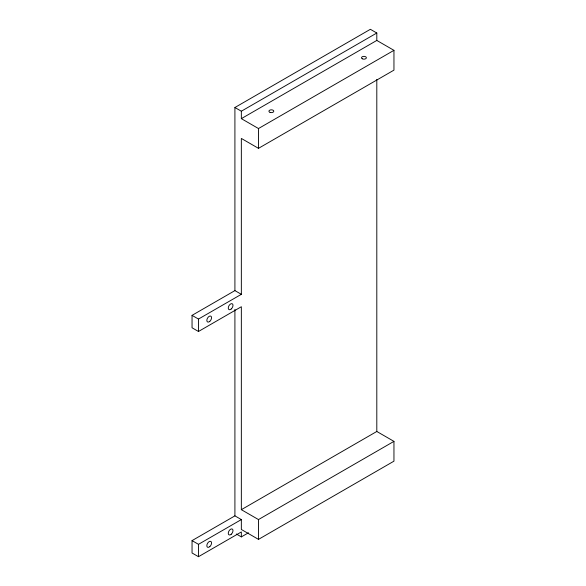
<?xml version="1.0" encoding="UTF-8"?>
<svg xmlns="http://www.w3.org/2000/svg" width="586" height="586" viewBox="0 0 586 586"><rect width="100%" height="100%" fill="white"/><g stroke="black" fill="none" stroke-linecap="round" stroke-linejoin="round"><path stroke-width="0.88" d="M236.348 534.014L241.344 536.901L241.344 531.949L198.478 556.7L192.047 552.986L192.047 540.614L234.913 515.863L241.344 519.577L241.344 529.473L258.492 539.376L393.953 461.167L393.953 441.368L258.492 519.577L241.344 509.681L241.344 306.734L198.478 331.486L192.047 327.772L192.047 315.356L234.913 290.605L234.913 107.509L370.374 29.3L376.805 33.014L376.805 40.434L241.344 118.643L241.344 111.215L376.805 33.014M241.344 118.643L258.492 128.539L393.953 50.337L393.953 70.137L258.492 148.339L241.344 138.442L241.344 294.319L198.478 319.062L192.047 315.356M241.344 509.681L376.805 431.472L393.953 441.368M192.047 540.614L198.478 544.328L241.344 519.577M241.344 536.901L248.479 532.784M376.805 40.434L393.953 50.337M234.913 107.509L241.344 111.215M234.913 290.605L241.344 294.319M376.805 79.44L376.805 431.472M258.492 128.539L258.492 148.339M258.492 519.577L258.492 539.376M234.913 309.415L234.913 515.863M198.478 319.062L198.478 331.486M198.478 544.328L198.478 556.7M231.243 308.969A3.333 1.926 -60 0 0 232.298 303.804A3.333 1.926 -60 0 0 228.35 307.298A3.333 1.926 -60 0 0 231.243 308.969M209.81 321.34A3.333 1.926 -60 0 0 210.865 316.176A3.333 1.926 -60 0 0 206.917 319.678A3.333 1.926 -60 0 0 209.81 321.34M209.81 546.606A3.333 1.926 -60 0 0 210.865 541.435A3.333 1.926 -60 0 0 206.917 544.936A3.333 1.926 -60 0 0 209.81 546.606M231.243 534.227A3.333 1.926 -60 0 0 232.298 529.063A3.333 1.926 -60 0 0 228.35 532.564A3.333 1.926 -60 0 0 231.243 534.227M270.139 112.431A2.425 1.399 0 0 0 273.779 111.215A2.425 1.399 0 0 0 270.139 110.007A2.425 1.399 0 0 0 270.139 112.431M362.229 58.754A2.425 1.399 0 0 0 366.287 58.124A2.425 1.399 0 0 0 363.313 56.41A2.425 1.399 0 0 0 362.229 58.754"/></g></svg>
